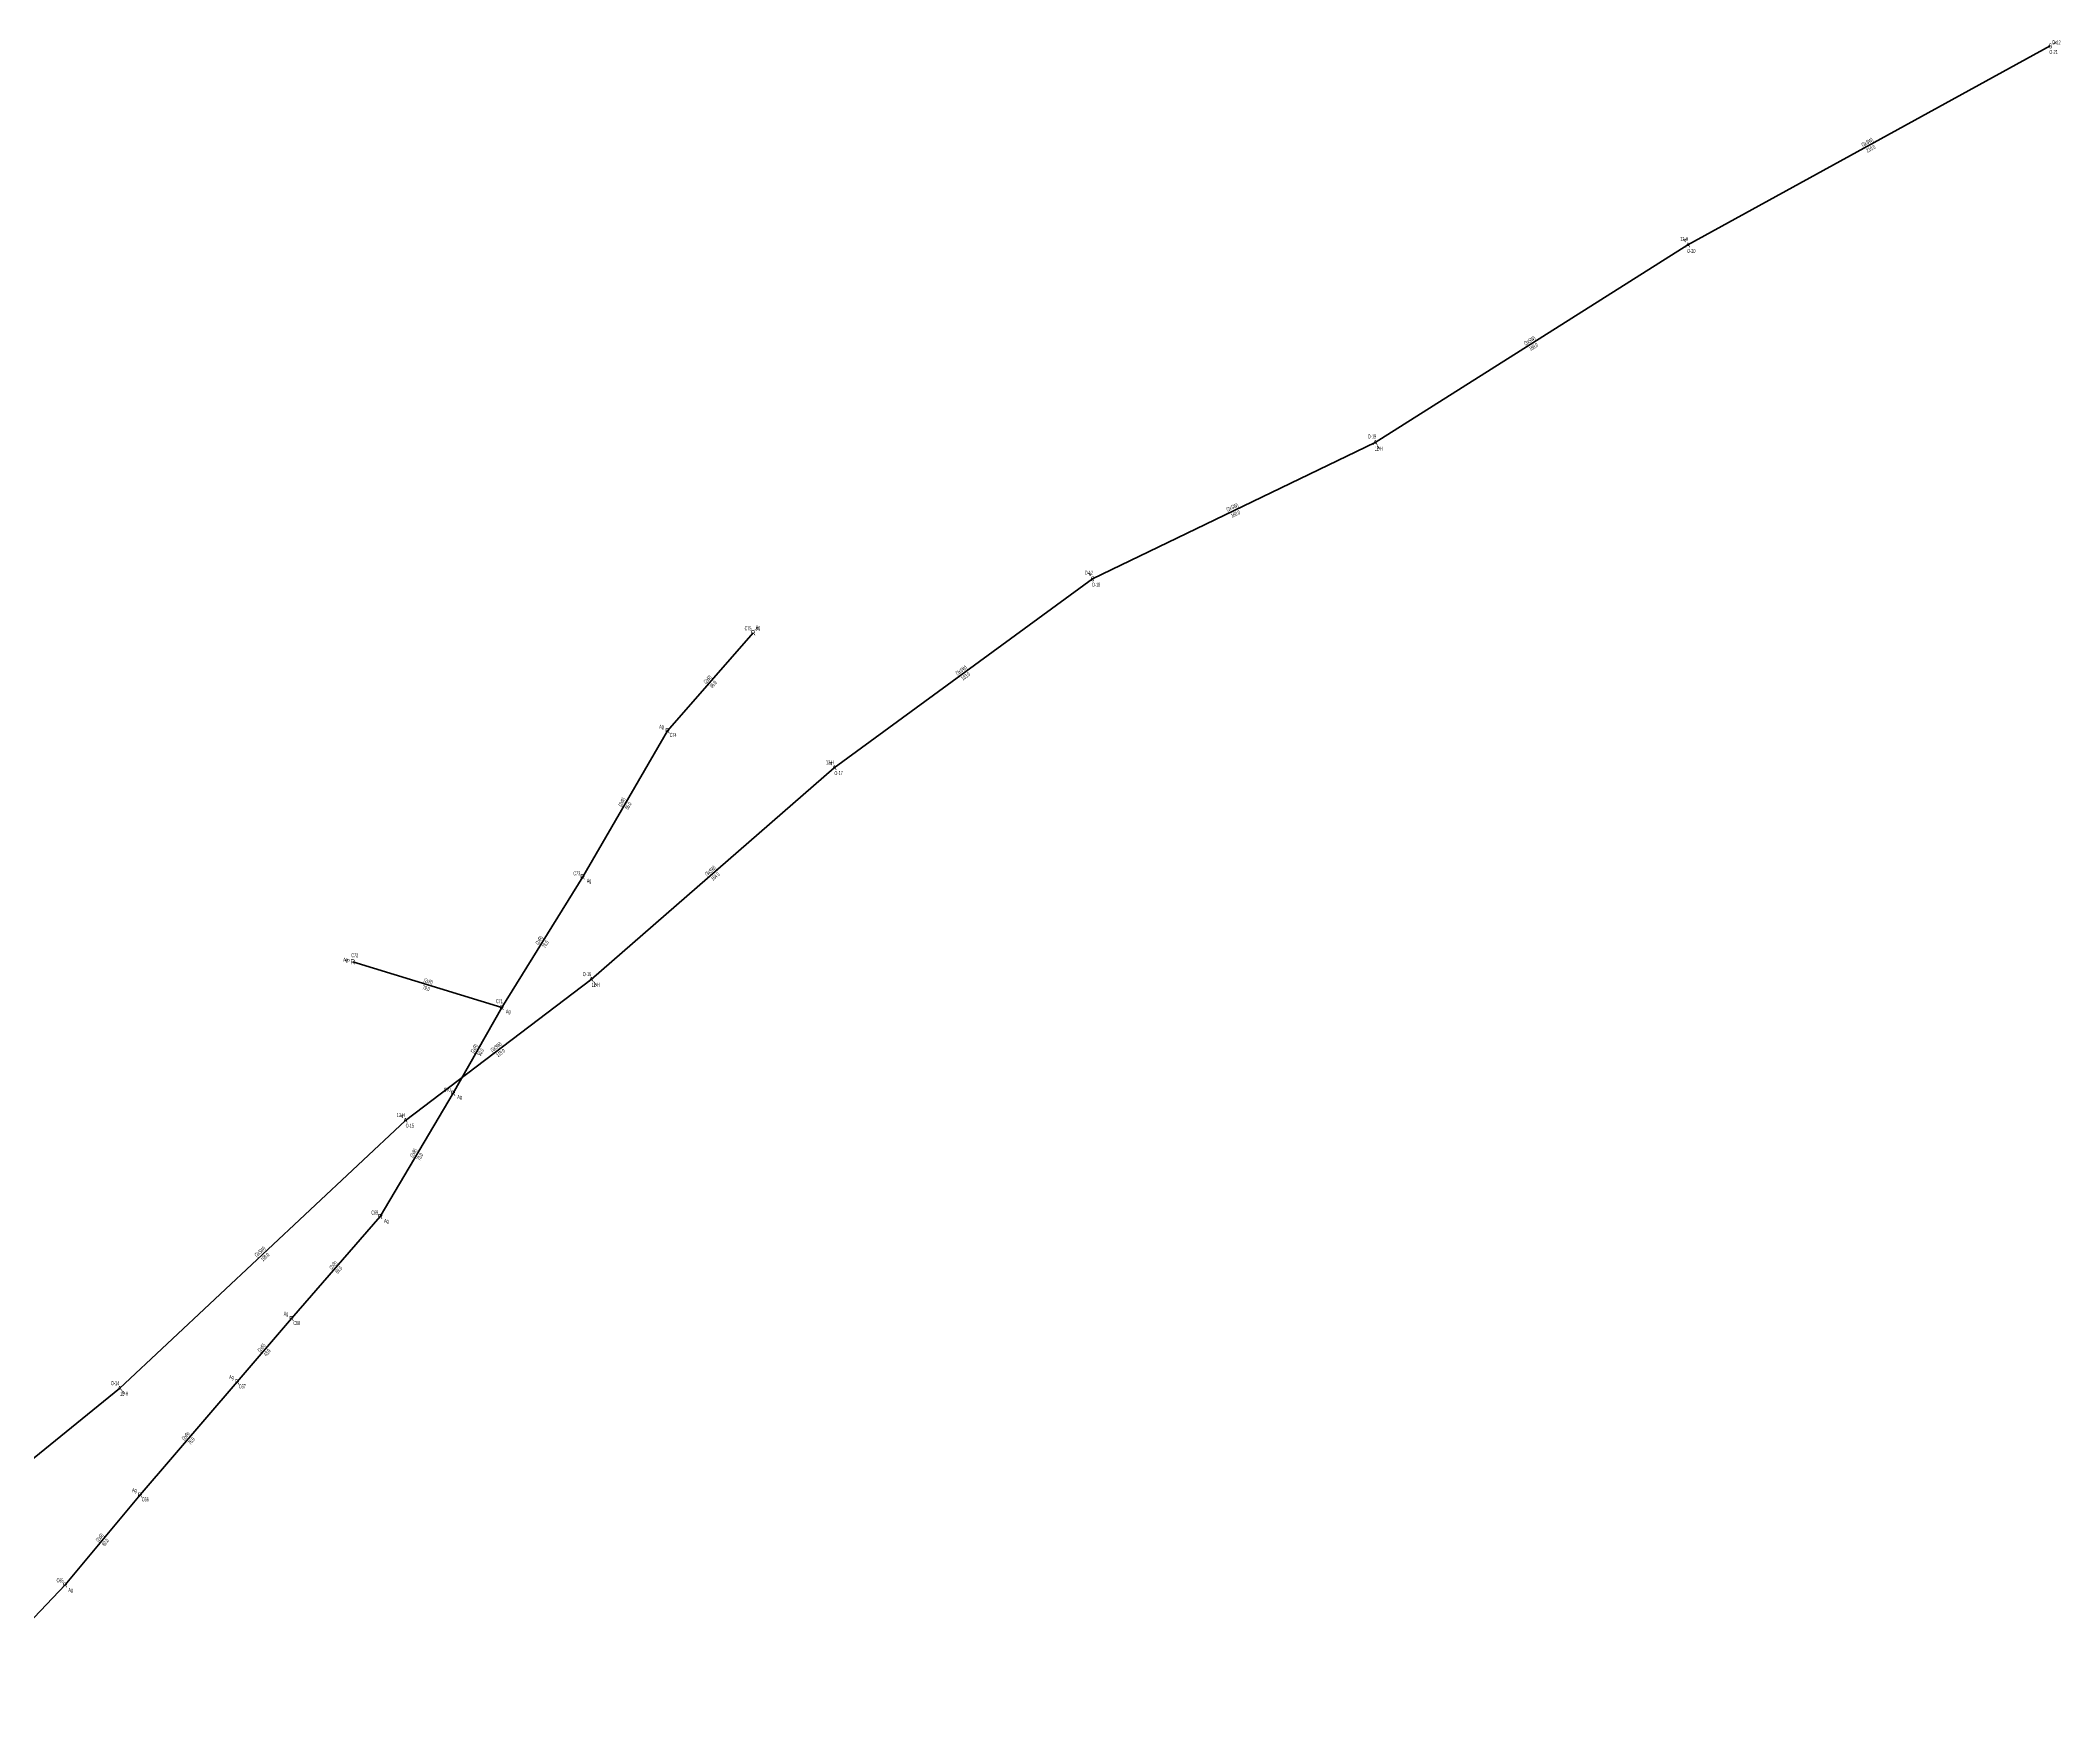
# Model space of a CAD drawing. Header units: millimetres. Extents: x 457514 to 465753, y 4009688 to 4014636.
# Drawn here: x 460147 to 461173, y 4013791 to 4014636 of the extents above; entities that cross this region are included whole.
import ezdxf
from ezdxf.enums import TextEntityAlignment as Align

# ---------------------------------------------------------------- set-up
doc = ezdxf.new("R2010")
doc.units = ezdxf.units.MM
for name, color, linetype, lineweight in [('DIREK_AG_MEVCUT', 120, 'Continuous', 25), ('DIREK_ENH_MEVCUT', 6, 'Continuous', 25), ('HAT_AG_HAVAI_MEVCUT', 126, 'Continuous', 50), ('HAT_ENH_HAVAI_MEVCUT', 6, 'Continuous', 70)]:
    doc.layers.add(name, color=color, linetype=linetype, lineweight=lineweight)
doc.styles.add('Direk', font='B_CAD')
doc.styles.get("Standard").update_dxf_attribs({"font": 'Arial'})

msp = doc.modelspace()

# ---------------------------------------------------------------- linework, layer by layer
at = {"layer": 'HAT_AG_HAVAI_MEVCUT'}
for p, q in [((460465.51034, 4014285.240092), (460509.063099, 4014335.075794)), ((460422.333742, 4014211.005403), (460465.51034, 4014285.240092)), ((460381.17439, 4014144.520358), (460422.333742, 4014211.005403)), ((460381.17439, 4014144.520358), (460305.395865, 4014167.818534)), ((460356.452075, 4014101.031926), (460381.17439, 4014144.520358)), ((460319.430729, 4014038.29685), (460356.452075, 4014101.031926)), ((460274.301455, 4013986.480061), (460319.430729, 4014038.29685)), ((460246.57156, 4013954.211367), (460274.301455, 4013986.480061)), ((460197.233029, 4013896.744659), (460246.57156, 4013954.211367)), ((460159.140456, 4013850.987033), (460197.233029, 4013896.744659)), ((460102.015878, 4013791.179752), (460159.140456, 4013850.987033))]:
    msp.add_line(p, q, dxfattribs=at)
at = {"layer": 'HAT_ENH_HAVAI_MEVCUT'}
for p, q in [((461168.690365, 4014633.50588), (460984.360546, 4014532.295799)), ((460825.405376, 4014431.868302), (460984.360546, 4014532.295799)), ((460681.654487, 4014362.591507), (460825.405376, 4014431.868302)), ((460681.654487, 4014362.591507), (460550.303024, 4014266.52023)), ((460426.718105, 4014158.853607), (460550.303024, 4014266.52023)), ((460332.152373, 4014087.219288), (460426.718105, 4014158.853607)), ((460186.863228, 4013950.958816), (460332.152373, 4014087.219288)), ((460063.126939, 4013850.510067), (460186.863228, 4013950.958816))]:
    msp.add_line(p, q, dxfattribs=at)

# ---------------------------------------------------------------- texts
at = {"layer": 'DIREK_AG_MEVCUT', "width": 0.53}
for s, p in [('C75', (460506.427679, 4014337.378958)), ('Ag', (460511.519932, 4014337.887051)), ('Ag', (460462.432653, 4014287.448962)), ('C74', (460468.353802, 4014283.199327)), ('C73', (460419.332775, 4014212.806569)), ('Ag', (460425.5956, 4014209.047652)), ('C72', (460306.424428, 4014171.163988)), ('Ag', (460301.726186, 4014168.946781)), ('C71', (460379.944397, 4014147.797112)), ('Ag', (460384.446649, 4014142.57828)), ('C70', (460353.423481, 4014102.78624)), ('Ag', (460359.746386, 4014099.123695)), ('C69', (460316.592, 4014040.344194)), ('Ag', (460322.502904, 4014036.081141)), ('Ag', (460271.451559, 4013988.945577)), ('C68', (460276.948386, 4013984.190136)), ('Ag', (460243.712327, 4013956.667308)), ('C67', (460249.226585, 4013951.930831)), ('Ag', (460194.353283, 4013899.179307)), ('C66', (460199.905824, 4013894.484976)), ('C65', (460156.528495, 4013853.316767)), ('Ag', (460161.950054, 4013848.481016))]:
    msp.add_text(s, height=2.05, dxfattribs=at).set_placement(p, align=Align.MIDDLE_CENTER)
at = {"layer": 'DIREK_AG_MEVCUT', "style": 'Direk'}
for p in [(460509.063099, 4014335.075794), (460465.51034, 4014285.240092), (460422.333742, 4014211.005403), (460305.395865, 4014167.818534), (460381.17439, 4014144.520358), (460356.452075, 4014101.031926), (460319.430729, 4014038.29685), (460274.301455, 4013986.480061), (460246.57156, 4013954.211367), (460197.233029, 4013896.744659), (460159.140456, 4013850.987033)]:
    msp.add_text('R', height=2.5, dxfattribs=at).set_placement(p, align=Align.MIDDLE_CENTER)
at = {"layer": 'DIREK_AG_MEVCUT', "color": 32, "style": 'Direk'}
for rotation, p in [(498.848917, (460510.90563, 4014337.184129)), (612.909907, (460302.719502, 4014168.641385))]:
    msp.add_text('5', height=2, rotation=rotation, dxfattribs=at).set_placement(p, align=Align.MIDDLE_CENTER)
at = {"layer": 'DIREK_ENH_MEVCUT', "style": 'Direk'}
for s, p in [('6', (461168.690365, 4014633.50588)), ('A', (460984.360546, 4014532.295799)), ('A', (460825.405376, 4014431.868302)), ('6', (460681.654487, 4014362.591507)), ('A', (460550.303024, 4014266.52023)), ('A', (460426.718105, 4014158.853607)), ('A', (460332.152373, 4014087.219288)), ('A', (460186.863228, 4013950.958816))]:
    msp.add_text(s, height=2.5, dxfattribs=at).set_placement(p, align=Align.MIDDLE_CENTER)
at = {"layer": 'DIREK_ENH_MEVCUT', "color": 32, "style": 'Direk'}
for rotation, p in [(478.769893, (461171.144733, 4014634.853501)), (210.527246, (460982.938291, 4014534.707684)), (389.007533, (460826.763165, 4014429.419546)), (210.956218, (460680.214215, 4014364.992676)), (218.622101, (460548.555317, 4014268.707814)), (399.10323, (460428.48412, 4014156.680776)), (220.153754, (460330.346818, 4014089.359375)), (401.116435, (460188.704484, 4013948.849367))]:
    msp.add_text('4', height=2, rotation=rotation, dxfattribs=at).set_placement(p, align=Align.MIDDLE_CENTER)
at = {"layer": 'DIREK_ENH_MEVCUT', "width": 0.53}
for s, p in [('D-12', (461171.872395, 4014635.253038)), ('O-21', (461170.374891, 4014630.437921)), ('12-H', (460982.577324, 4014535.31982)), ('O-20', (460986.138364, 4014529.280942)), ('O-19', (460823.70814, 4014434.929248)), ('12-H', (460827.107537, 4014428.798474)), ('D-12', (460679.814866, 4014365.658457)), ('O-18', (460683.454827, 4014359.590044)), ('12-H', (460548.110231, 4014269.264924)), ('O-17', (460552.487658, 4014263.785751)), ('O-16', (460424.510587, 4014161.569645)), ('12-H', (460428.933956, 4014156.127317)), ('12-H', (460329.88672, 4014089.904719)), ('O-15', (460334.409316, 4014084.544179)), ('O-14', (460184.561659, 4013953.595628)), ('12-H', (460189.173855, 4013948.311628))]:
    msp.add_text(s, height=2.05, dxfattribs=at).set_placement(p, align=Align.MIDDLE_CENTER)
at = {"layer": 'HAT_AG_HAVAI_MEVCUT', "lineweight": 30, "width": 0.53}
for rotation, p in [(48.848917, (460486.646689, 4014310.717283, 230254.531549)), (59.816735, (460443.187282, 4014248.5501, 230232.75517)), (58.23931, (460401.03135, 4014178.210297, 230211.166871)), (342.909907, (460343.534922, 4014156.981914, 230152.697933)), (60.382625, (460368.07429, 4014123.196217, 230190.587195)), (59.454212, (460337.209363, 4014070.096381, 230178.226038)), (48.946116, (460296.225114, 4014012.946709, 230159.715365)), (49.326096, (460259.791841, 4013970.899704, 230137.150728)), (49.35198, (460221.257378, 4013926.031712, 230123.28578)), (50.223099, (460177.533482, 4013874.409676, 230098.616515))]:
    msp.add_text('(2xR)', height=2.05, rotation=rotation, dxfattribs=at).set_placement(p, align=Align.CENTER)
for s, rotation, p in [('66.0', 48.848917, (460487.92675, 4014309.598603, 230254.531549)), ('86.0', 59.816735, (460444.656799, 4014247.695396, 230232.75517)), ('78.0', 58.23931, (460402.476782, 4014177.315464, 230211.166871)), ('79.0', 342.909907, (460343.035334, 4014155.356979, 230152.697933)), ('50.0', 60.382625, (460369.552176, 4014122.356067, 230190.587195)), ('73.0', 59.454212, (460338.673442, 4014069.232395, 230178.226038)), ('69.0', 48.946116, (460297.507071, 4014011.830202, 230159.715365)), ('43.0', 49.326096, (460261.081174, 4013969.791724, 230137.150728)), ('76.0', 49.35198, (460222.547211, 4013924.924314, 230123.28578)), ('60.0', 50.223099, (460178.840003, 4013873.322016, 230098.616515))]:
    msp.add_text(s, height=2.05, rotation=rotation, dxfattribs=at).set_placement(p, align=Align.TOP_CENTER)
at = {"layer": 'HAT_ENH_HAVAI_MEVCUT', "lineweight": 30, "width": 0.53}
for rotation, p in [(388.769893, (461076.116356, 4014583.645915, 230492.180273)), (32.284599, (460904.428955, 4014482.800645, 230492.180273)), (25.730466, (460753.160914, 4014397.995624, 230412.702688)), (396.18197, (460615.476957, 4014315.241943, 230275.151512)), (41.062233, (460487.952218, 4014213.327816, 230275.151512)), (37.144228, (460378.921989, 4014123.713998, 230213.359053)), (43.163281, (460258.926333, 4014019.709048, 230166.076186))]:
    msp.add_text('(3xSW)', height=2.05, rotation=rotation, dxfattribs=at).set_placement(p, align=Align.CENTER)
for s, rotation, p in [('210.0', 388.769893, (461076.934555, 4014582.155763, 230492.180273)), ('188.0', 32.284599, (460905.336967, 4014481.363456, 230492.180273)), ('160.0', 25.730466, (460753.898949, 4014396.464185, 230412.702688)), ('163.0', 396.18197, (460616.480555, 4014313.869794, 230275.151512)), ('164.0', 41.062233, (460489.068911, 4014212.046022, 230275.151512)), ('119.0', 37.144228, (460379.948489, 4014122.358897, 230213.359053)), ('199.0', 43.163281, (460260.089268, 4014018.469056, 230166.076186))]:
    msp.add_text(s, height=2.05, rotation=rotation, dxfattribs=at).set_placement(p, align=Align.TOP_CENTER)

doc.saveas('drawing.dxf')
